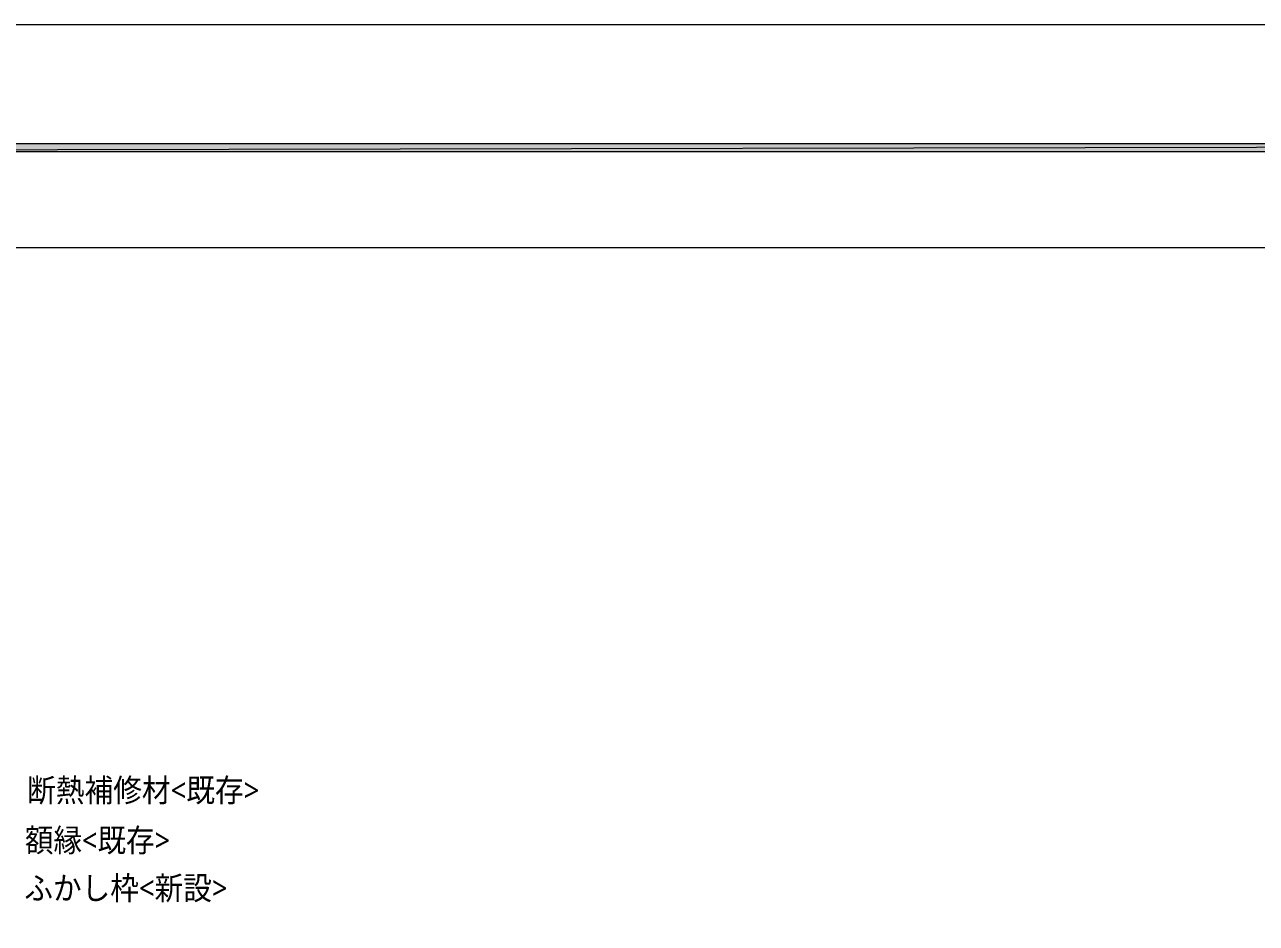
# Model space of a CAD drawing. Header units: millimetres. Extents: x 0 to 420, y 0 to 297.
# Drawn here: x 99.9 to 210.2, y 216.5 to 297 of the extents above; entities that cross this region are included whole.
import ezdxf
from ezdxf.enums import TextEntityAlignment as Align

# ---------------------------------------------------------------- set-up
doc = ezdxf.new("R2010")
doc.units = ezdxf.units.MM
doc.styles.add('kst32b', font='NotoSansJP-Variable.ttf')

msp = doc.modelspace()

# ---------------------------------------------------------------- hatches: boundary and pattern name
h = msp.add_hatch(color=7)
h.paths.add_polyline_path([(394.17, 285.62), (394.17, 286.32), (26.18, 285.62), (394.17, 285.62)])
h.paths.add_polyline_path([(394.17, 286.32), (26.18, 285.62), (26.18, 286.32), (394.17, 286.32)])

# ---------------------------------------------------------------- linework, layer by layer
at = {"lineweight": 13}
msp.add_lwpolyline([(0.19, 0), (0.19, 296.97), (420.16, 296.97), (420.16, 0)], close=True, dxfattribs=at)
at = {"lineweight": 0}
for points in [[(394.17, 285.62), (394.17, 286.32), (26.18, 285.62)], [(394.17, 286.32), (26.18, 285.62), (26.18, 286.32)]]:
    msp.add_lwpolyline(points, close=True, dxfattribs=at)
at = {"lineweight": 13}
msp.add_lwpolyline([(394.17, 276.99), (26.18, 276.99)], dxfattribs=at)

# ---------------------------------------------------------------- texts
at = {"style": 'kst32b'}
for s, p, p2 in [('断熱補修材<既存>', (100.14, 227.39), (120.93, 227.39)), ('額縁<既存>', (99.95, 222.91), (112.94, 222.91)), ('ふかし枠<新設>', (99.89, 218.63), (118.08, 218.63))]:
    msp.add_text(s, height=2.079, dxfattribs=at).set_placement(p, p2, align=Align.FIT)

doc.saveas('drawing.dxf')
